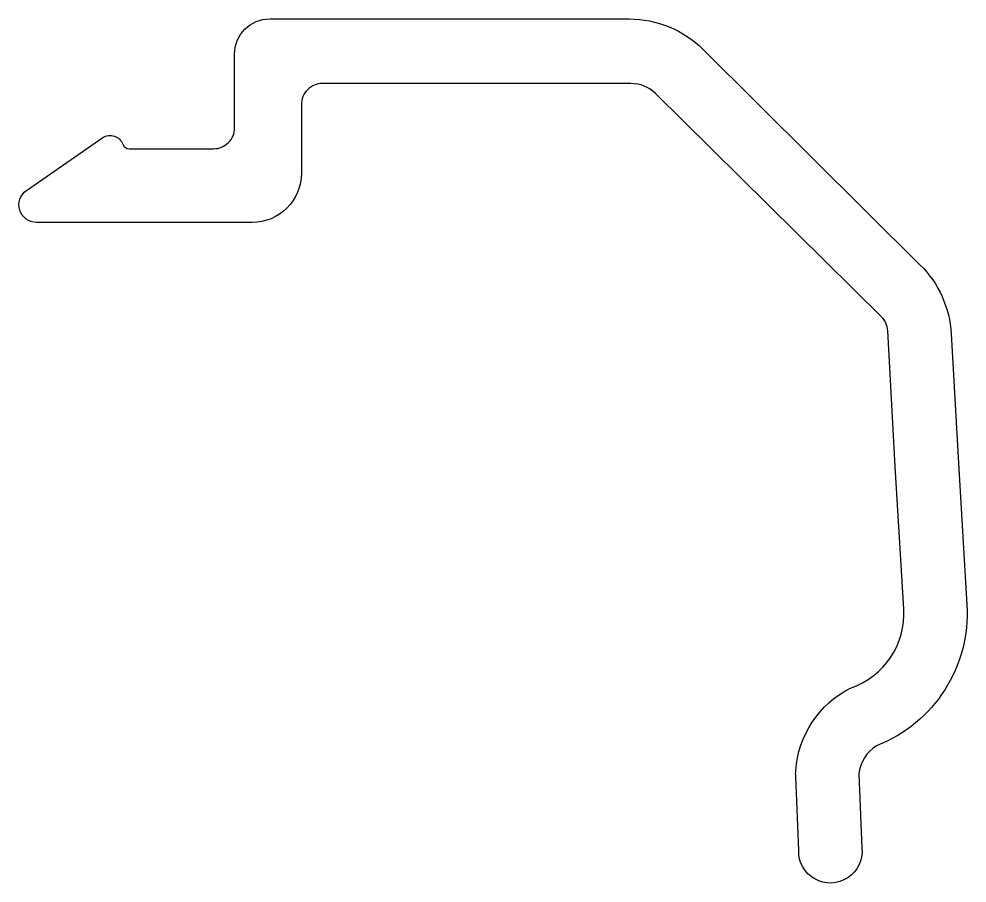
# Model space of a CAD drawing. Extents: x 775.8 to 789.3, y 307.7 to 320.
import ezdxf

# ---------------------------------------------------------------- set-up
doc = ezdxf.new("R2010")
doc.units = 0
doc.layers.get('0').update_dxf_attribs({"linetype": 'CONTINUOUS'})

msp = doc.modelspace()

# ---------------------------------------------------------------- linework, layer by layer
at = {"color": 7, "linetype": 'CONTINUOUS'}
msp.add_lwpolyline([(786.889, 309.179, -0.016962), (786.889, 309.257, -0.262757), (787.669, 310.437, 0.338705), (788.428, 311.568), (788.307, 313.593), (788.2, 315.53, 0.186143), (788.112, 315.727), (784.892, 318.909, 0.197361), (784.541, 319.053), (780.146, 319.053, 0.414214), (779.846, 318.753), (779.846, 317.773, -0.414214), (779.146, 317.073), (776.073, 317.073, -0.734516), (775.93, 317.528), (777.016, 318.283, -0.472926), (777.303, 318.187, 0.310796), (777.397, 318.123), (778.596, 318.123, 0.414214), (778.896, 318.423), (778.896, 319.473, -0.414214), (779.396, 319.973), (784.515, 319.973, -0.198103), (785.573, 319.537), (788.664, 316.465, -0.185405), (789.104, 315.484), (789.206, 313.643), (789.326, 311.623, -0.326086), (788.042, 309.615, 0.231497), (787.788, 309.216), (787.832, 308.154, -1.065998), (786.932, 308.123)], format="xyb", close=True, dxfattribs=at)

doc.saveas('drawing.dxf')
